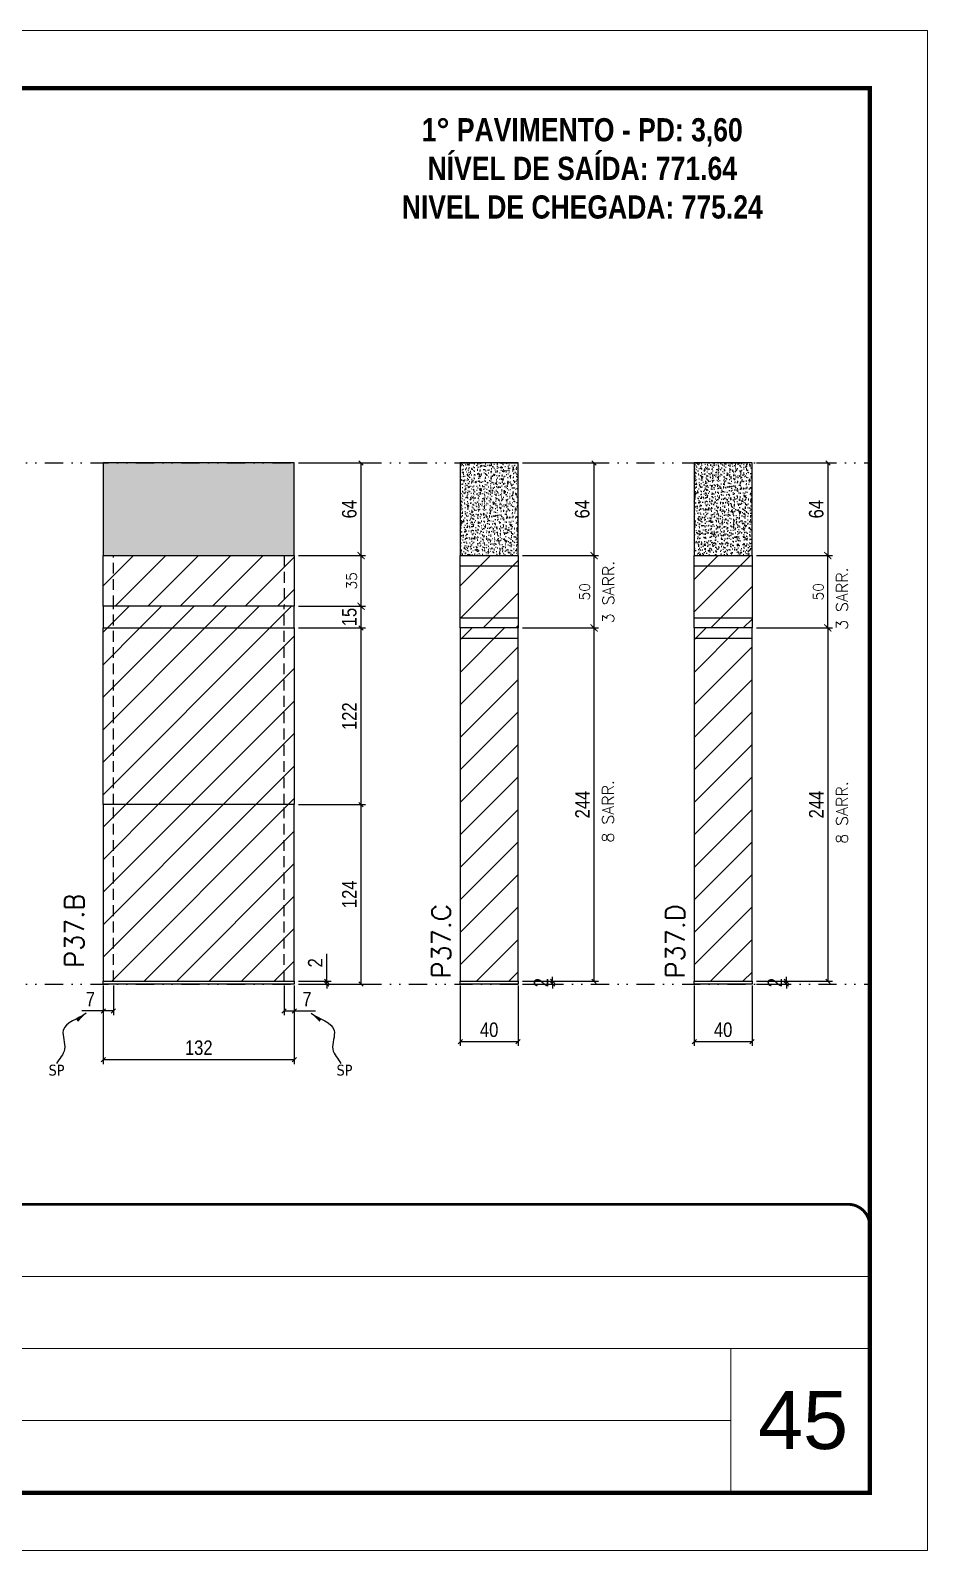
# Model space of a CAD drawing. Extents: x 2949 to 9203, y -16089 to 12527.
# Drawn here: x 3814 to 4434, y -1158 to -108 of the extents above; entities that cross this region are included whole.
import ezdxf

# ---------------------------------------------------------------- set-up
doc = ezdxf.new("R2010")
doc.units = 0
for name, pattern in [('CONTINUO', [0]), ('DASHED', [0.75, 0.5, -0.25]), ('DIVIDE2', [0.625, 0.25, -0.125, 0, -0.125, 0, -0.125]), ('HIDDEN', [0.375, 0.25, -0.125])]:
    doc.linetypes.add(name, pattern=pattern)
for name, color, linetype, lineweight in [('CARIMBO', 255, 'Continuous', 9), ('Folhas', 255, 'Continuous', 9), ('Hachura', 251, 'Continuous', 9), ('SARRAFO DE PRESSAO', 251, 'DASHED', 9), ('Texto Seção', 7, 'Continuous', 15)]:
    doc.layers.add(name, color=color, linetype=linetype, lineweight=lineweight)
for name, color, linetype in [('COTA', 241, 'Continuous'), ('FUNDOS', 1, 'Continuous'), ('NOMENCLATURA', 7, 'Continuous'), ('Nível', 160, 'Continuous'), ('Painéis', 200, 'Continuous'), ('SARR_2.2x7', 40, 'Continuous'), ('Sarrafo de Pressão', 42, 'HIDDEN'), ('texto', 7, 'Continuous')]:
    doc.layers.add(name, color=color, linetype=linetype)
doc.styles.add('ARIAL', font='arial.ttf')
doc.styles.add('COTA TECNICA', font='techl___.ttf', dxfattribs={"height": 10})
doc.styles.add('COTA TECNICA-50', font='techl___.ttf', dxfattribs={"height": 10})
doc.styles.add('REGUA-120', font='ROMANS.shx', dxfattribs={"height": 15})
doc.styles.add('ROMANC', font='techb___.ttf', dxfattribs={"height": 2.5})
doc.styles.add('ROMANS', font='romans.shx')
doc.styles.get("Standard").update_dxf_attribs({"font": 'arial.ttf'})
doc.dimstyles.new('COTA PAINEL-50', dxfattribs={"dimtxt": 10, "dimasz": 3, "dimexe": 3, "dimexo": 3, "dimgap": 3, "dimtad": 1, "dimdec": 1, "dimzin": 12, "dimdsep": 46, "dimtxsty": 'COTA TECNICA-50', "dimblk1": 'OBLIQUE', "dimblk2": 'OBLIQUE', "dimsah": 1, "dimcen": 0.9, "dimclrd": 4, "dimclre": 4, "dimclrt": 240, "dimadec": 1, "dimazin": 3, "dimtfac": 1, "dimtdec": 1, "dimtmove": 0, "dimatfit": 3, "dimfxl": 1, "dimtolj": 1, "dimtzin": 12, "dimarcsym": 0})
doc.dimstyles.new('Cota Paínel', dxfattribs={"dimtxt": 7, "dimasz": 5, "dimexe": 3, "dimexo": 3, "dimgap": 3, "dimtad": 1, "dimdec": 1, "dimzin": 12, "dimdsep": 46, "dimtxsty": 'ROMANS', "dimblk": 'ARCHTICK', "dimcen": 0, "dimclrd": 4, "dimclre": 4, "dimclrt": 1, "dimadec": 1, "dimazin": 3, "dimtfac": 1, "dimtdec": 1, "dimtmove": 0, "dimatfit": 3, "dimldrblk": 'OBLIQUE', "dimfxl": 1, "dimtolj": 1, "dimtzin": 12, "dimarcsym": 0})
doc.dimstyles.new('PAINEL', dxfattribs={"dimtxt": 10, "dimasz": 3, "dimexe": 3, "dimexo": 3, "dimgap": 3, "dimtad": 1, "dimdec": 1, "dimzin": 12, "dimdsep": 46, "dimtxsty": 'COTA TECNICA', "dimblk1": 'OBLIQUE', "dimblk2": 'OBLIQUE', "dimsah": 1, "dimcen": 0.9, "dimclrd": 4, "dimclre": 4, "dimclrt": 240, "dimadec": 1, "dimazin": 3, "dimtfac": 1, "dimtdec": 1, "dimtmove": 0, "dimatfit": 3, "dimfxl": 1, "dimtolj": 1, "dimtzin": 12, "dimarcsym": 0})
doc.dimstyles.get("Standard").update_dxf_attribs({"dimtxt": 0.18, "dimasz": 0.18, "dimexe": 0.18, "dimexo": 0.0625, "dimgap": 0.09, "dimtad": 0, "dimtih": 1, "dimtoh": 1, "dimdec": 4, "dimzin": 0, "dimdsep": 46, "dimtxsty": 'Standard', "dimcen": 0.09, "dimadec": 0, "dimazin": 0, "dimtfac": 1, "dimtdec": 4, "dimtofl": 0, "dimtmove": 0, "dimatfit": 3, "dimfxl": 1, "dimtolj": 1, "dimtzin": 0, "dimarcsym": 0})
pattern_1 = [(45, (-127670.467, -33050.646), (-11.2253202, 11.2253202), [])]

# ---------------------------------------------------------------- blocks, each defined once
blk = doc.blocks.new('9999999999')
at = {"color": 30, "linetype": 'CONTINUO'}
for p, q in [((98564.6, 34379.6), (99584, 34379.6)), ((98564.6, 34329.8), (99488, 34329.8)), ((99584, 34329.8), (99488, 34329.8)), ((99488, 34329.8), (99488, 34230.2)), ((98564.6, 34280), (99488, 34280))]:
    blk.add_line(p, q, dxfattribs=at)
at = {"color": 30, "linetype": 'CONTINUO', "const_width": 2}
blk.add_lwpolyline([(99584, 34230.2), (99584, 34414.4, 0.414214), (99569, 34429.4), (98229, 34429.4, 0.414214), (98214, 34414.4), (98214, 34245.2, 0.414214), (98229, 34230.2), (99584, 34230.2)], format="xyb", dxfattribs=at)
at = {"layer": 'Folhas'}
blk.add_lwpolyline([(98139, 34190.2), (99624, 34190.2), (99624, 35240.2), (98139, 35240.2)], close=True, dxfattribs=at)
at = {"layer": 'Folhas', "color": 30, "const_width": 3}
blk.add_lwpolyline([(98214, 34230.2), (99584, 34230.2), (99584, 35200.2), (98214, 35200.2)], close=True, dxfattribs=at)
blk = doc.blocks.new('_Oblique')
at = {"color": 0, "linetype": 'ByBlock', "lineweight": -2}
blk.add_line((-0.5, -0.5), (0.5, 0.5), dxfattribs=at)
blk = doc.blocks.new('*D1681')
at = {"layer": 'COTA', "color": 4, "lineweight": -2, "transparency": 16777216}
for p, q in [((4154, -520.3), (4206.5, -520.3)), ((4203.5, -764.3), (4203.5, -520.3)), ((4154, -764.3), (4206.5, -764.3))]:
    blk.add_line(p, q, dxfattribs=at)
at = {"layer": 'Defpoints', "color": 0, "transparency": 16777216}
for p in [(4151, -520.3), (4203.5, -520.3), (4151, -764.3)]:
    blk.add_point(p, dxfattribs=at)
at = {"layer": 'COTA', "color": 4, "lineweight": -2, "transparency": 16777216, "xscale": 3, "yscale": 3, "zscale": 3}
for p, rotation in [((4203.5, -520.3), 90), ((4203.5, -764.3), 270)]:
    blk.add_blockref('_Oblique', p, dxfattribs=dict(at, rotation=rotation))
at = {"layer": 'COTA', "color": 240, "transparency": 16777216, "insert": (4195.5, -642.3), "char_height": 10, "attachment_point": 5, "rotation": 90, "style": 'COTA TECNICA'}
blk.add_mtext('\\A1;244', dxfattribs=at)
blk = doc.blocks.new('*D1682')
at = {"layer": 'COTA', "color": 4, "lineweight": -2, "transparency": 16777216}
for p, q in [((4154, -406.3), (4206.5, -406.3)), ((4203.5, -470.3), (4203.5, -406.3)), ((4154, -470.3), (4206.5, -470.3))]:
    blk.add_line(p, q, dxfattribs=at)
at = {"layer": 'Defpoints', "color": 0, "transparency": 16777216}
for p in [(4151, -406.3), (4203.5, -406.3), (4151, -470.3)]:
    blk.add_point(p, dxfattribs=at)
at = {"layer": 'COTA', "color": 4, "lineweight": -2, "transparency": 16777216, "xscale": 3, "yscale": 3, "zscale": 3}
for p, rotation in [((4203.5, -406.3), 90), ((4203.5, -470.3), 270)]:
    blk.add_blockref('_Oblique', p, dxfattribs=dict(at, rotation=rotation))
at = {"layer": 'COTA', "color": 240, "transparency": 16777216, "insert": (4195.4, -438.3), "char_height": 10, "attachment_point": 5, "rotation": 90, "style": 'COTA TECNICA'}
blk.add_mtext('\\A1;64', dxfattribs=at)
blk = doc.blocks.new('*D1683')
at = {"layer": 'COTA', "color": 4, "lineweight": -2, "transparency": 16777216}
for p, q in [((4111, -767.3), (4111, -809)), ((4151, -767.3), (4151, -809)), ((4111, -806), (4151, -806))]:
    blk.add_line(p, q, dxfattribs=at)
at = {"layer": 'Defpoints', "color": 0, "transparency": 16777216}
for p in [(4111, -764.3), (4151, -764.3), (4151, -806)]:
    blk.add_point(p, dxfattribs=at)
at = {"layer": 'COTA', "color": 4, "lineweight": -2, "transparency": 16777216, "xscale": 3, "yscale": 3, "zscale": 3, "rotation": 180}
blk.add_blockref('_Oblique', (4111, -806), dxfattribs=at)
at = {"layer": 'COTA', "color": 4, "lineweight": -2, "transparency": 16777216, "xscale": 3, "yscale": 3, "zscale": 3}
blk.add_blockref('_Oblique', (4151, -806), dxfattribs=at)
at = {"layer": 'COTA', "color": 240, "transparency": 16777216, "insert": (4131, -797.9), "char_height": 10, "attachment_point": 5, "style": 'COTA TECNICA'}
blk.add_mtext('\\A1;40', dxfattribs=at)
blk = doc.blocks.new('*D1684')
at = {"layer": 'COTA', "color": 4, "lineweight": -2, "transparency": 16777216}
for p, q in [((4154, -764.3), (4177.9, -764.3)), ((4154, -766.3), (4177.9, -766.3)), ((4174.9, -764.3), (4174.9, -761.3)), ((4174.9, -766.3), (4174.9, -764.3)), ((4174.9, -766.3), (4174.9, -769.3))]:
    blk.add_line(p, q, dxfattribs=at)
at = {"layer": 'Defpoints', "color": 0, "transparency": 16777216}
for p in [(4151, -764.3), (4151, -766.3), (4174.9, -764.3)]:
    blk.add_point(p, dxfattribs=at)
at = {"layer": 'COTA', "color": 4, "lineweight": -2, "transparency": 16777216, "xscale": 3, "yscale": 3, "zscale": 3}
for p, rotation in [((4174.9, -764.3), 270), ((4174.9, -766.3), 90)]:
    blk.add_blockref('_Oblique', p, dxfattribs=dict(at, rotation=rotation))
at = {"layer": 'COTA', "color": 240, "transparency": 16777216, "insert": (4166.9, -765.3), "char_height": 10, "attachment_point": 5, "rotation": 90, "style": 'COTA TECNICA-50'}
blk.add_mtext('\\A1;2', dxfattribs=at)
blk = doc.blocks.new('*D1661')
at = {"layer": 'COTA', "color": 4, "lineweight": -2, "transparency": 16777216}
for p, q in [((3864.3, -767.3), (3864.3, -821.5)), ((3996.3, -767.3), (3996.3, -821.5)), ((3864.3, -818.5), (3996.3, -818.5))]:
    blk.add_line(p, q, dxfattribs=at)
at = {"layer": 'Defpoints', "color": 0, "transparency": 16777216}
for p in [(3864.3, -764.3), (3996.3, -764.3), (3996.3, -818.5)]:
    blk.add_point(p, dxfattribs=at)
at = {"layer": 'COTA', "color": 4, "lineweight": -2, "transparency": 16777216, "xscale": 3, "yscale": 3, "zscale": 3, "rotation": 180}
blk.add_blockref('_Oblique', (3864.3, -818.5), dxfattribs=at)
at = {"layer": 'COTA', "color": 4, "lineweight": -2, "transparency": 16777216, "xscale": 3, "yscale": 3, "zscale": 3}
blk.add_blockref('_Oblique', (3996.3, -818.5), dxfattribs=at)
at = {"layer": 'COTA', "color": 240, "transparency": 16777216, "insert": (3930.3, -810.3), "char_height": 10, "attachment_point": 5, "style": 'COTA TECNICA'}
blk.add_mtext('\\A1;132', dxfattribs=at)
blk = doc.blocks.new('*D1662')
at = {"layer": 'COTA', "color": 4, "lineweight": -2, "transparency": 16777216}
for p, q in [((3999.3, -406.3), (4045.5, -406.3)), ((4042.5, -470.3), (4042.5, -406.3)), ((3999.3, -470.3), (4045.5, -470.3))]:
    blk.add_line(p, q, dxfattribs=at)
at = {"layer": 'Defpoints', "color": 0, "transparency": 16777216}
for p in [(3996.3, -406.3), (4042.5, -406.3), (3996.3, -470.3)]:
    blk.add_point(p, dxfattribs=at)
at = {"layer": 'COTA', "color": 4, "lineweight": -2, "transparency": 16777216, "xscale": 3, "yscale": 3, "zscale": 3}
for p, rotation in [((4042.5, -406.3), 90), ((4042.5, -470.3), 270)]:
    blk.add_blockref('_Oblique', p, dxfattribs=dict(at, rotation=rotation))
at = {"layer": 'COTA', "color": 240, "transparency": 16777216, "insert": (4034.4, -438.3), "char_height": 10, "attachment_point": 5, "rotation": 90, "style": 'COTA TECNICA'}
blk.add_mtext('\\A1;64', dxfattribs=at)
blk = doc.blocks.new('*D1663')
at = {"layer": 'COTA', "color": 4, "lineweight": -2, "transparency": 16777216}
for p, q in [((3999.3, -642.3), (4045.5, -642.3)), ((4042.5, -766.3), (4042.5, -642.3)), ((3999.3, -766.3), (4045.5, -766.3))]:
    blk.add_line(p, q, dxfattribs=at)
at = {"layer": 'Defpoints', "color": 0, "transparency": 16777216}
for p in [(3996.3, -642.3), (4042.5, -642.3), (3996.3, -766.3)]:
    blk.add_point(p, dxfattribs=at)
at = {"layer": 'COTA', "color": 4, "lineweight": -2, "transparency": 16777216, "xscale": 3, "yscale": 3, "zscale": 3}
for p, rotation in [((4042.5, -642.3), 90), ((4042.5, -766.3), 270)]:
    blk.add_blockref('_Oblique', p, dxfattribs=dict(at, rotation=rotation))
at = {"layer": 'COTA', "color": 240, "transparency": 16777216, "insert": (4034.4, -704.3), "char_height": 10, "attachment_point": 5, "rotation": 90, "style": 'COTA TECNICA-50'}
blk.add_mtext('\\A1;124', dxfattribs=at)
blk = doc.blocks.new('*D1664')
at = {"layer": 'COTA', "color": 4, "lineweight": -2, "transparency": 16777216}
for p, q in [((4018.8, -764.3), (4018.8, -745.5)), ((3999.3, -764.3), (4021.8, -764.3)), ((3999.3, -766.3), (4021.8, -766.3)), ((4018.8, -766.3), (4018.8, -764.3)), ((4018.8, -766.3), (4018.8, -769.3))]:
    blk.add_line(p, q, dxfattribs=at)
at = {"layer": 'Defpoints', "color": 0, "transparency": 16777216}
for p in [(3996.3, -764.3), (3996.3, -766.3), (4018.8, -766.3)]:
    blk.add_point(p, dxfattribs=at)
at = {"layer": 'COTA', "color": 4, "lineweight": -2, "transparency": 16777216, "xscale": 3, "yscale": 3, "zscale": 3}
for p, rotation in [((4018.8, -764.3), 270), ((4018.8, -766.3), 90)]:
    blk.add_blockref('_Oblique', p, dxfattribs=dict(at, rotation=rotation))
at = {"layer": 'COTA', "color": 240, "transparency": 16777216, "insert": (4010.8, -751.6), "char_height": 10, "attachment_point": 5, "rotation": 90, "style": 'COTA TECNICA-50'}
blk.add_mtext('\\A1;2', dxfattribs=at)
blk = doc.blocks.new('*D1665')
at = {"layer": 'COTA', "color": 4, "linetype": 'ByBlock', "lineweight": -2, "transparency": 16777216}
for p, q in [((3999.3, -520.3), (4045.5, -520.3)), ((4042.5, -642.3), (4042.5, -520.3)), ((3999.3, -642.3), (4045.5, -642.3))]:
    blk.add_line(p, q, dxfattribs=at)
at = {"layer": 'Defpoints', "color": 0, "linetype": 'ByBlock', "transparency": 16777216}
for p in [(3996.3, -520.3), (4042.5, -520.3), (3996.3, -642.3)]:
    blk.add_point(p, dxfattribs=at)
at = {"layer": 'COTA', "color": 4, "linetype": 'ByBlock', "lineweight": -2, "transparency": 16777216, "xscale": 3, "yscale": 3, "zscale": 3}
for p, rotation in [((4042.5, -520.3), 90), ((4042.5, -642.3), 270)]:
    blk.add_blockref('_Oblique', p, dxfattribs=dict(at, rotation=rotation))
at = {"layer": 'COTA', "color": 240, "linetype": 'ByBlock', "transparency": 16777216, "insert": (4034.4, -581.3), "char_height": 10, "attachment_point": 5, "rotation": 90, "style": 'COTA TECNICA'}
blk.add_mtext('\\A1;122', dxfattribs=at)
blk = doc.blocks.new('*D1666')
at = {"layer": 'COTA', "color": 4, "lineweight": -2, "transparency": 16777216}
for p, q in [((3864.3, -769.3), (3864.3, -787.8)), ((3871.3, -767.3), (3871.3, -787.8)), ((3864.3, -784.8), (3849.5, -784.8)), ((3871.3, -784.8), (3864.3, -784.8))]:
    blk.add_line(p, q, dxfattribs=at)
at = {"layer": 'Defpoints', "color": 0, "transparency": 16777216}
for p in [(3864.3, -766.3), (3871.3, -764.3), (3864.3, -784.8)]:
    blk.add_point(p, dxfattribs=at)
at = {"layer": 'COTA', "color": 4, "lineweight": -2, "transparency": 16777216, "xscale": 3, "yscale": 3, "zscale": 3, "rotation": 180}
blk.add_blockref('_Oblique', (3864.3, -784.8), dxfattribs=at)
at = {"layer": 'COTA', "color": 4, "lineweight": -2, "transparency": 16777216, "xscale": 3, "yscale": 3, "zscale": 3}
blk.add_blockref('_Oblique', (3871.3, -784.8), dxfattribs=at)
at = {"layer": 'COTA', "color": 240, "transparency": 16777216, "insert": (3855.4, -776.7), "char_height": 10, "attachment_point": 5, "style": 'COTA TECNICA-50'}
blk.add_mtext('\\A1;7', dxfattribs=at)
blk = doc.blocks.new('*D1667')
at = {"layer": 'COTA', "color": 4, "lineweight": -2, "transparency": 16777216}
for p, q in [((3989.3, -767.3), (3989.3, -787.8)), ((3996.3, -769.3), (3996.3, -787.8)), ((3989.3, -784.8), (3996.3, -784.8)), ((3996.3, -784.8), (4011, -784.8))]:
    blk.add_line(p, q, dxfattribs=at)
at = {"layer": 'Defpoints', "color": 0, "transparency": 16777216}
for p in [(3989.3, -764.3), (3996.3, -766.3), (3996.3, -784.8)]:
    blk.add_point(p, dxfattribs=at)
at = {"layer": 'COTA', "color": 4, "lineweight": -2, "transparency": 16777216, "xscale": 3, "yscale": 3, "zscale": 3, "rotation": 180}
blk.add_blockref('_Oblique', (3989.3, -784.8), dxfattribs=at)
at = {"layer": 'COTA', "color": 4, "lineweight": -2, "transparency": 16777216, "xscale": 3, "yscale": 3, "zscale": 3}
blk.add_blockref('_Oblique', (3996.3, -784.8), dxfattribs=at)
at = {"layer": 'COTA', "color": 240, "transparency": 16777216, "insert": (4005.1, -776.7), "char_height": 10, "attachment_point": 5, "style": 'COTA TECNICA-50'}
blk.add_mtext('\\A1;7', dxfattribs=at)
blk = doc.blocks.new('*D1693')
at = {"layer": 'Defpoints', "color": 0, "linetype": 'ByBlock', "transparency": 16777216}
for p in [(3996.3, -505.3), (4042.5, -505.3), (3996.3, -520.3)]:
    blk.add_point(p, dxfattribs=at)
at = {"layer": 'FUNDOS', "color": 4, "linetype": 'ByBlock', "lineweight": -2, "transparency": 16777216}
for p, q in [((3999.3, -505.3), (4045.5, -505.3)), ((4042.5, -520.3), (4042.5, -505.3)), ((3999.3, -520.3), (4045.5, -520.3))]:
    blk.add_line(p, q, dxfattribs=at)
at = {"layer": 'FUNDOS', "color": 4, "linetype": 'ByBlock', "lineweight": -2, "transparency": 16777216, "xscale": 3, "yscale": 3, "zscale": 3}
for p, rotation in [((4042.5, -505.3), 90), ((4042.5, -520.3), 270)]:
    blk.add_blockref('_Oblique', p, dxfattribs=dict(at, rotation=rotation))
at = {"layer": 'FUNDOS', "color": 240, "linetype": 'ByBlock', "transparency": 16777216, "insert": (4034.4, -512.8), "char_height": 10, "attachment_point": 5, "rotation": 90, "style": 'COTA TECNICA'}
blk.add_mtext('\\A1;15', dxfattribs=at)
blk = doc.blocks.new('_ArchTick')
at = {"color": 0, "linetype": 'ByBlock', "const_width": 0.15}
blk.add_lwpolyline([(-0.5, -0.5), (0.5, 0.5)], dxfattribs=at)
blk = doc.blocks.new('*D1669')
at = {"layer": 'COTA', "color": 4, "lineweight": -2, "transparency": 16777216}
for p, q in [((3999.3, -470.3), (4045.5, -470.3)), ((4042.5, -505.3), (4042.5, -470.3)), ((3999.3, -505.3), (4045.5, -505.3))]:
    blk.add_line(p, q, dxfattribs=at)
at = {"layer": 'Defpoints', "color": 0, "transparency": 16777216}
for p in [(3996.3, -470.3), (4042.5, -470.3), (3996.3, -505.3)]:
    blk.add_point(p, dxfattribs=at)
at = {"layer": 'COTA', "color": 4, "lineweight": -2, "transparency": 16777216, "xscale": 5, "yscale": 5, "zscale": 5}
for p, rotation in [((4042.5, -470.3), 90), ((4042.5, -505.3), 270)]:
    blk.add_blockref('_ArchTick', p, dxfattribs=dict(at, rotation=rotation))
at = {"layer": 'COTA', "color": 1, "transparency": 16777216, "insert": (4036, -487.8), "char_height": 7, "attachment_point": 5, "rotation": 90, "style": 'ROMANS'}
blk.add_mtext('\\A1;35', dxfattribs=at)
blk = doc.blocks.new('*D1670')
at = {"layer": 'COTA', "color": 4, "lineweight": -2, "transparency": 16777216}
for p, q in [((4315.7, -520.3), (4368.2, -520.3)), ((4365.2, -764.3), (4365.2, -520.3)), ((4315.7, -764.3), (4368.2, -764.3))]:
    blk.add_line(p, q, dxfattribs=at)
at = {"layer": 'Defpoints', "color": 0, "transparency": 16777216}
for p in [(4312.7, -520.3), (4365.2, -520.3), (4312.7, -764.3)]:
    blk.add_point(p, dxfattribs=at)
at = {"layer": 'COTA', "color": 4, "lineweight": -2, "transparency": 16777216, "xscale": 3, "yscale": 3, "zscale": 3}
for p, rotation in [((4365.2, -520.3), 90), ((4365.2, -764.3), 270)]:
    blk.add_blockref('_Oblique', p, dxfattribs=dict(at, rotation=rotation))
at = {"layer": 'COTA', "color": 240, "transparency": 16777216, "insert": (4357.1, -642.3), "char_height": 10, "attachment_point": 5, "rotation": 90, "style": 'COTA TECNICA'}
blk.add_mtext('\\A1;244', dxfattribs=at)
blk = doc.blocks.new('*D1671')
at = {"layer": 'COTA', "color": 4, "lineweight": -2, "transparency": 16777216}
for p, q in [((4315.7, -406.3), (4368.2, -406.3)), ((4365.2, -470.3), (4365.2, -406.3)), ((4315.7, -470.3), (4368.2, -470.3))]:
    blk.add_line(p, q, dxfattribs=at)
at = {"layer": 'Defpoints', "color": 0, "transparency": 16777216}
for p in [(4312.7, -406.3), (4365.2, -406.3), (4312.7, -470.3)]:
    blk.add_point(p, dxfattribs=at)
at = {"layer": 'COTA', "color": 4, "lineweight": -2, "transparency": 16777216, "xscale": 3, "yscale": 3, "zscale": 3}
for p, rotation in [((4365.2, -406.3), 90), ((4365.2, -470.3), 270)]:
    blk.add_blockref('_Oblique', p, dxfattribs=dict(at, rotation=rotation))
at = {"layer": 'COTA', "color": 240, "transparency": 16777216, "insert": (4357.1, -438.3), "char_height": 10, "attachment_point": 5, "rotation": 90, "style": 'COTA TECNICA'}
blk.add_mtext('\\A1;64', dxfattribs=at)
blk = doc.blocks.new('*D1672')
at = {"layer": 'COTA', "color": 4, "lineweight": -2, "transparency": 16777216}
for p, q in [((4272.7, -767.3), (4272.7, -809)), ((4312.7, -767.3), (4312.7, -809)), ((4272.7, -806), (4312.7, -806))]:
    blk.add_line(p, q, dxfattribs=at)
at = {"layer": 'Defpoints', "color": 0, "transparency": 16777216}
for p in [(4272.7, -764.3), (4312.7, -764.3), (4312.7, -806)]:
    blk.add_point(p, dxfattribs=at)
at = {"layer": 'COTA', "color": 4, "lineweight": -2, "transparency": 16777216, "xscale": 3, "yscale": 3, "zscale": 3, "rotation": 180}
blk.add_blockref('_Oblique', (4272.7, -806), dxfattribs=at)
at = {"layer": 'COTA', "color": 4, "lineweight": -2, "transparency": 16777216, "xscale": 3, "yscale": 3, "zscale": 3}
blk.add_blockref('_Oblique', (4312.7, -806), dxfattribs=at)
at = {"layer": 'COTA', "color": 240, "transparency": 16777216, "insert": (4292.7, -797.9), "char_height": 10, "attachment_point": 5, "style": 'COTA TECNICA'}
blk.add_mtext('\\A1;40', dxfattribs=at)
blk = doc.blocks.new('*D1673')
at = {"layer": 'COTA', "color": 4, "lineweight": -2, "transparency": 16777216}
for p, q in [((4315.7, -764.3), (4339.5, -764.3)), ((4315.7, -766.3), (4339.5, -766.3)), ((4336.5, -764.3), (4336.5, -761.3)), ((4336.5, -766.3), (4336.5, -764.3)), ((4336.5, -766.3), (4336.5, -769.3))]:
    blk.add_line(p, q, dxfattribs=at)
at = {"layer": 'Defpoints', "color": 0, "transparency": 16777216}
for p in [(4312.7, -764.3), (4312.7, -766.3), (4336.5, -764.3)]:
    blk.add_point(p, dxfattribs=at)
at = {"layer": 'COTA', "color": 4, "lineweight": -2, "transparency": 16777216, "xscale": 3, "yscale": 3, "zscale": 3}
for p, rotation in [((4336.5, -764.3), 270), ((4336.5, -766.3), 90)]:
    blk.add_blockref('_Oblique', p, dxfattribs=dict(at, rotation=rotation))
at = {"layer": 'COTA', "color": 240, "transparency": 16777216, "insert": (4328.5, -765.3), "char_height": 10, "attachment_point": 5, "rotation": 90, "style": 'COTA TECNICA-50'}
blk.add_mtext('\\A1;2', dxfattribs=at)
blk = doc.blocks.new('*D1694')
at = {"layer": 'COTA', "color": 4, "lineweight": -2, "transparency": 16777216}
for p, q in [((4315.7, -470.3), (4368, -470.3)), ((4365, -520.3), (4365, -470.3)), ((4315.7, -520.3), (4368, -520.3))]:
    blk.add_line(p, q, dxfattribs=at)
at = {"layer": 'Defpoints', "color": 0, "transparency": 16777216}
for p in [(4312.7, -470.3), (4365, -470.3), (4312.7, -520.3)]:
    blk.add_point(p, dxfattribs=at)
at = {"layer": 'COTA', "color": 4, "lineweight": -2, "transparency": 16777216, "xscale": 5, "yscale": 5, "zscale": 5}
for p, rotation in [((4365, -470.3), 90), ((4365, -520.3), 270)]:
    blk.add_blockref('_ArchTick', p, dxfattribs=dict(at, rotation=rotation))
at = {"layer": 'COTA', "color": 1, "transparency": 16777216, "insert": (4358.5, -495.3), "char_height": 7, "attachment_point": 5, "rotation": 90, "style": 'ROMANS'}
blk.add_mtext('\\A1;50', dxfattribs=at)
blk = doc.blocks.new('*D1695')
at = {"layer": 'COTA', "color": 4, "lineweight": -2, "transparency": 16777216}
for p, q in [((4154, -470.3), (4206.5, -470.3)), ((4203.5, -520.3), (4203.5, -470.3)), ((4154, -520.3), (4206.5, -520.3))]:
    blk.add_line(p, q, dxfattribs=at)
at = {"layer": 'Defpoints', "color": 0, "transparency": 16777216}
for p in [(4151, -470.3), (4203.5, -470.3), (4151, -520.3)]:
    blk.add_point(p, dxfattribs=at)
at = {"layer": 'COTA', "color": 4, "lineweight": -2, "transparency": 16777216, "xscale": 5, "yscale": 5, "zscale": 5}
for p, rotation in [((4203.5, -470.3), 90), ((4203.5, -520.3), 270)]:
    blk.add_blockref('_ArchTick', p, dxfattribs=dict(at, rotation=rotation))
at = {"layer": 'COTA', "color": 1, "transparency": 16777216, "insert": (4197, -495.3), "char_height": 7, "attachment_point": 5, "rotation": 90, "style": 'ROMANS'}
blk.add_mtext('\\A1;50', dxfattribs=at)

msp = doc.modelspace()

# ---------------------------------------------------------------- hatches: boundary and pattern name
at = {"layer": 'COTA', "linetype": 'ByBlock'}
h = msp.add_hatch(dxfattribs=at)
h.set_pattern_fill('AR-CONC', color=256, scale=0.03)
h.set_pattern_definition([(50, (-127238.8187, -27275.571), (5.46554007, -0.47817257), [0.5715, -6.2865]), (355, (-127238.8187, -27275.571), (-1.05730264, 5.73170536), [0.4572, -5.02921753]), (100.4514447, (-127238.363, -27275.611), (4.40823741, 5.25353256), [0.48570026, -5.34270734]), (46.1842, (-127238.819, -27274.047), (8.13237123, -1.26126984), [0.85725, -9.42975]), (96.6355576, (-127238.141, -27274.152), (7.122124, 7.42278374), [0.7285507, -8.01406824]), (351.184151, (-127238.819, -27274.047), (7.122124, 7.42278374), [0.685799, -7.54379196]), (21, (-127238.0567, -27274.428), (4.54843174, -3.06795595), [0.5715, -6.2865]), (326, (-127238.0567, -27274.428), (1.85406085, 5.52563898), [0.4572, -5.0292]), (71.451445, (-127237.6777, -27274.6836), (6.40249258, 2.45768307), [0.48570026, -5.34269813]), (37.5, (-127238.8187, -27275.571), (0.092658098, 2.536651166), [0, -4.96824, 0, -5.1054, 0, -5.04825]), (7.5, (-127238.8187, -27275.571), (2.004589875, 3.005417245), [0, -2.91084, 0, -4.85394, 0, -1.92405]), (327.5, (-127240.518, -27275.571), (4.067717855, -0.17186232), [0, -1.905, 0, -5.9436, 0, -7.8867]), (317.5, (-127241.28, -27275.571), (4.44387544, 0.76279473), [0, -2.4765, 0, -3.94716, 0, -5.6007])])
h.paths.add_polyline_path([(3864.27, -470.31), (3996.27, -470.31), (3996.27, -406.31), (3864.27, -406.31)])
h = msp.add_hatch(dxfattribs=at)
h.set_pattern_fill('AR-CONC', color=256, scale=0.03)
h.set_pattern_definition([(50, (-127502.984, -27261.571), (5.46554007, -0.47817257), [0.5715, -6.2865]), (355, (-127502.984, -27261.571), (-1.05730264, 5.73170536), [0.4572, -5.02921753]), (100.4514447, (-127502.5284, -27261.611), (4.40823741, 5.25353256), [0.48570026, -5.34270734]), (46.1842, (-127502.984, -27260.047), (8.13237123, -1.26126984), [0.85725, -9.42975]), (96.6355576, (-127502.306, -27260.152), (7.122124, 7.42278374), [0.7285507, -8.01406824]), (351.184151, (-127502.984, -27260.047), (7.122124, 7.42278374), [0.685799, -7.54379196]), (21, (-127502.222, -27260.428), (4.54843174, -3.06795595), [0.5715, -6.2865]), (326, (-127502.222, -27260.428), (1.85406085, 5.52563898), [0.4572, -5.0292]), (71.451445, (-127501.843, -27260.6836), (6.40249258, 2.45768307), [0.48570026, -5.34269813]), (37.5, (-127502.9838, -27261.571), (0.092658098, 2.536651166), [0, -4.96824, 0, -5.1054, 0, -5.04825]), (7.5, (-127502.9838, -27261.571), (2.004589875, 3.005417245), [0, -2.91084, 0, -4.85394, 0, -1.92405]), (327.5, (-127504.6831, -27261.571), (4.067717855, -0.17186232), [0, -1.905, 0, -5.9436, 0, -7.8867]), (317.5, (-127505.445, -27261.571), (4.44387544, 0.76279473), [0, -2.4765, 0, -3.94716, 0, -5.6007])])
h.paths.add_polyline_path([(4111.05, -470.33), (4151.05, -470.33), (4151.05, -406.31), (4111.05, -406.31)])
h = msp.add_hatch(dxfattribs=at)
h.set_pattern_fill('AR-CONC', color=256, scale=0.03)
h.set_pattern_definition([(50, (-127341.328, -27241.571), (5.46554007, -0.47817257), [0.5715, -6.2865]), (355, (-127341.328, -27241.571), (-1.05730264, 5.73170536), [0.4572, -5.02921753]), (100.4514447, (-127340.8723, -27241.611), (4.40823741, 5.25353256), [0.48570026, -5.34270734]), (46.1842, (-127341.328, -27240.047), (8.13237123, -1.26126984), [0.85725, -9.42975]), (96.6355576, (-127340.65, -27240.152), (7.122124, 7.42278374), [0.7285507, -8.01406824]), (351.184151, (-127341.328, -27240.047), (7.122124, 7.42278374), [0.685799, -7.54379196]), (21, (-127340.566, -27240.428), (4.54843174, -3.06795595), [0.5715, -6.2865]), (326, (-127340.566, -27240.428), (1.85406085, 5.52563898), [0.4572, -5.0292]), (71.451445, (-127340.187, -27240.6836), (6.40249258, 2.45768307), [0.48570026, -5.34269813]), (37.5, (-127341.3278, -27241.571), (0.092658098, 2.536651166), [0, -4.96824, 0, -5.1054, 0, -5.04825]), (7.5, (-127341.3278, -27241.571), (2.004589875, 3.005417245), [0, -2.91084, 0, -4.85394, 0, -1.92405]), (327.5, (-127343.027, -27241.571), (4.067717855, -0.17186232), [0, -1.905, 0, -5.9436, 0, -7.8867]), (317.5, (-127343.789, -27241.571), (4.44387544, 0.76279473), [0, -2.4765, 0, -3.94716, 0, -5.6007])])
h.paths.add_polyline_path([(4272.7, -470.33), (4312.7, -470.33), (4312.7, -406.31), (4272.7, -406.31)])
at = {"layer": 'Hachura'}
h = msp.add_hatch(dxfattribs=at)
h.set_pattern_fill('ANSI31', color=256, scale=5)
h.paths.add_polyline_path([(3996.27, -470.31), (3864.27, -470.31), (3864.27, -505.31), (3996.27, -505.31)])
h = msp.add_hatch(dxfattribs=at)
h.set_pattern_fill('ANSI31', color=256, scale=5)
h.paths.add_polyline_path([(4151.05, -470.33), (4111.05, -470.33), (4111.05, -520.33), (4151.05, -520.33)])
h = msp.add_hatch(dxfattribs=at)
h.set_pattern_fill('ANSI31', color=256, scale=5)
h.paths.add_polyline_path([(4312.7, -470.33), (4272.7, -470.33), (4272.7, -520.33), (4312.7, -520.33)])
at = {"layer": 'Hachura', "linetype": 'ByBlock'}
h = msp.add_hatch(dxfattribs=at)
h.set_pattern_fill('ANSI31', color=256, scale=5)
h.set_pattern_definition(pattern_1)
h.paths.add_polyline_path([(3996.27, -505.31), (3864.27, -505.31), (3864.27, -520.31), (3996.27, -520.31)])
h = msp.add_hatch(dxfattribs=at)
h.set_pattern_fill('ANSI31', color=256, scale=5)
h.set_pattern_definition(pattern_1)
h.paths.add_polyline_path([(3864.27, -520.31), (3864.27, -642.31), (3996.27, -642.31), (3996.27, -520.31)])
h = msp.add_hatch(dxfattribs=at)
h.set_pattern_fill('ANSI31', color=256, scale=5)
h.set_pattern_definition([(45, (-127710.235, -33050.646), (-11.2253202, 11.2253202), [])])
h.paths.add_polyline_path([(4151.05, -520.33), (4111.05, -520.33), (4111.05, -764.31), (4151.05, -764.31)])
h = msp.add_hatch(dxfattribs=at)
h.set_pattern_fill('ANSI31', color=256, scale=5)
h.set_pattern_definition([(45, (-127548.579, -33050.646), (-11.2253202, 11.2253202), [])])
h.paths.add_polyline_path([(4312.7, -520.33), (4272.7, -520.33), (4272.7, -764.31), (4312.7, -764.31)])
h = msp.add_hatch(dxfattribs=at)
h.set_pattern_fill('ANSI31', color=256, scale=5)
h.set_pattern_definition(pattern_1)
h.paths.add_polyline_path([(3996.27, -642.31), (3864.27, -642.31), (3864.27, -764.31), (3996.27, -764.31)])

# ---------------------------------------------------------------- linework, layer by layer
at = {"layer": 'COTA', "linetype": 'ByBlock'}
for points in [[(3864.27, -470.31), (3996.27, -470.31), (3996.27, -406.31), (3864.27, -406.31)], [(4111.05, -470.33), (4151.05, -470.33), (4151.05, -406.31), (4111.05, -406.31)], [(4272.7, -470.33), (4312.7, -470.33), (4312.7, -406.31), (4272.7, -406.31)]]:
    msp.add_lwpolyline(points, close=True, dxfattribs=at)
at = {"layer": 'Nível', "color": 4, "linetype": 'DIVIDE2', "ltscale": 50}
for p, q in [((3383.69, -406.31), (4394.03, -406.31)), ((3383.69, -766.31), (4394.03, -766.31))]:
    msp.add_line(p, q, dxfattribs=at)
at = {"layer": 'Painéis'}
for p, q in [((3864.27, -470.31), (3996.27, -470.31)), ((3864.27, -505.31), (3864.27, -470.31)), ((3996.27, -470.31), (3996.27, -505.31)), ((4111.05, -764.31), (4151.05, -764.31)), ((4111.05, -766.31), (4111.05, -764.31)), ((4151.05, -766.31), (4111.05, -766.31)), ((4151.05, -764.31), (4151.05, -766.31)), ((4272.7, -764.31), (4312.7, -764.31)), ((4272.7, -766.31), (4272.7, -764.31)), ((4312.7, -766.31), (4272.7, -766.31)), ((4312.7, -764.31), (4312.7, -766.31))]:
    msp.add_line(p, q, dxfattribs=at)
for points in [[(4111.05, -470.33), (4151.05, -470.33), (4151.05, -520.33), (4111.05, -520.33)], [(4272.7, -470.33), (4312.7, -470.33), (4312.7, -520.33), (4272.7, -520.33)], [(3864.27, -520.31), (3996.27, -520.31), (3996.27, -505.31), (3864.27, -505.31)], [(3996.27, -642.31), (3864.27, -642.31), (3864.27, -520.31), (3996.27, -520.31)], [(4111.05, -764.31), (4151.05, -764.31), (4151.05, -520.33), (4111.05, -520.33)], [(4272.7, -764.31), (4312.7, -764.31), (4312.7, -520.33), (4272.7, -520.33)], [(3864.27, -764.31), (3996.27, -764.31), (3996.27, -642.31), (3864.27, -642.31)], [(3864.27, -764.31), (3996.27, -764.31), (3996.27, -766.31), (3864.27, -766.31)]]:
    msp.add_lwpolyline(points, close=True, dxfattribs=at)
at = {"layer": 'SARR_2.2x7'}
for p, q in [((4111.05, -477.33), (4151.05, -477.33)), ((4272.7, -477.33), (4312.7, -477.33)), ((4111.05, -513.33), (4151.05, -513.33)), ((4272.7, -513.33), (4312.7, -513.33)), ((4111.05, -527.33), (4151.05, -527.33)), ((4272.7, -527.33), (4312.7, -527.33))]:
    msp.add_line(p, q, dxfattribs=at)
at = {"layer": 'Sarrafo de Pressão', "ltscale": 30}
for p, q in [((3871.27, -505.31), (3871.27, -470.31)), ((3989.27, -470.31), (3989.27, -505.31)), ((3871.27, -642.31), (3871.27, -505.31)), ((3989.27, -642.31), (3989.27, -505.31)), ((3871.27, -764.31), (3871.27, -642.31)), ((3989.27, -764.31), (3989.27, -642.31))]:
    msp.add_line(p, q, dxfattribs=at)

# ---------------------------------------------------------------- block references
at = {"layer": 'SARRAFO DE PRESSAO', "color": 6, "linetype": 'ByBlock'}
msp.add_blockref('9999999999', (-95189.94, -35347.8), dxfattribs=at)

# ---------------------------------------------------------------- texts
at = {"layer": 'CARIMBO', "style": 'ARIAL'}
msp.add_text('45', height=40, dxfattribs=at).set_placement((4316.89, -1087.45))
at = {"layer": 'NOMENCLATURA', "color": 2, "insert": (4195.36, -141.53), "char_height": 16, "attachment_point": 2, "style": 'ROMANC'}
msp.add_mtext_dynamic_manual_height_columns('\\P1° PAVIMENTO - PD: 3,60\\PNÍVEL DE SAÍDA: 771.64\\PNIVEL DE CHEGADA: 775.24', width=300.2766, gutter_width=1, heights=[0], dxfattribs=at)
at = {"layer": 'texto', "color": 0, "char_height": 7.5, "attachment_point": 5}
for insert in [(3832.02, -825.8), (4031.04, -825.8)]:
    msp.add_mtext('{\\fTahoma|b0|i0|c0|p34;\\C4;SP}', dxfattribs=dict(at, insert=insert))
at = {"layer": 'Texto Seção', "linetype": 'Continuous', "style": 'ROMANS'}
for s, p in [('3 SARR.', (4217.37, -517.11)), ('3 SARR.', (4378.87, -521.68)), ('8 SARR.', (4217.16, -668.57)), ('8 SARR.', (4378.87, -669.39))]:
    msp.add_text(s, height=8, rotation=90, dxfattribs=at).set_placement(p)
at = {"layer": 'Texto Seção', "char_height": 13, "width": 285.3299, "attachment_point": 7, "rotation": 90, "style": 'REGUA-120'}
for s, insert in [('P37.B', (3850.79, -755.06)), ('P37.C', (4104.39, -762.38)), ('P37.D', (4266.05, -762.38))]:
    msp.add_mtext(s, dxfattribs=dict(at, insert=insert))

# ---------------------------------------------------------------- dimensions: what is measured, and where the dimension line sits
at = {"layer": 'COTA'}
for base, p1, p2, picture, middle in [((4042.5, -406.31), (3996.27, -470.31), (3996.27, -406.31), '*D1662', (4034.4, -438.31)), ((4203.53, -406.31), (4151.05, -470.33), (4151.05, -406.31), '*D1682', (4195.43, -438.32)), ((4365.19, -406.31), (4312.7, -470.33), (4312.7, -406.31), '*D1671', (4357.09, -438.32)), ((4203.53, -520.33), (4151.05, -764.31), (4151.05, -520.33), '*D1681', (4195.46, -642.32)), ((4365.19, -520.33), (4312.7, -764.31), (4312.7, -520.33), '*D1670', (4357.12, -642.32))]:
    dim = msp.add_linear_dim(base=base, p1=p1, p2=p2, angle=90, dimstyle='PAINEL', override={"dimarcsym": 2}, dxfattribs=at)
    dim.commit()
    dim.dimension.update_dxf_attribs({"geometry": picture, "text_midpoint": middle})
for base, p1, p2, angle, dimstyle, picture, middle in [((4042.5, -470.31), (3996.27, -505.31), (3996.27, -470.31), 90, 'Cota Paínel', '*D1669', (4036, -487.81)), ((4203.53, -470.33), (4151.05, -520.33), (4151.05, -470.33), 90, 'Cota Paínel', '*D1695', (4197.03, -495.33)), ((4365.04, -470.33), (4312.7, -520.33), (4312.7, -470.33), 90, 'Cota Paínel', '*D1694', (4358.54, -495.33)), ((4042.5, -642.31), (3996.27, -766.31), (3996.27, -642.31), 90, 'COTA PAINEL-50', '*D1663', (4034.43, -704.31)), ((3864.27, -784.82), (3871.27, -764.31), (3864.27, -766.31), 180, 'COTA PAINEL-50', '*D1666', (3855.4, -776.75))]:
    dim = msp.add_linear_dim(base=base, p1=p1, p2=p2, angle=angle, dimstyle=dimstyle, dxfattribs=at)
    dim.commit()
    dim.dimension.update_dxf_attribs({"geometry": picture, "text_midpoint": middle})
at = {"layer": 'COTA', "linetype": 'ByBlock'}
dim = msp.add_linear_dim(base=(4042.5, -520.31), p1=(3996.27, -642.31), p2=(3996.27, -520.31), angle=90, dimstyle='PAINEL', dxfattribs=at)
dim.commit()
dim.dimension.update_dxf_attribs({"geometry": '*D1665', "text_midpoint": (4034.45, -581.31)})
at = {"layer": 'COTA'}
for base, p1, p2, picture, middle in [((4018.79, -766.31), (3996.27, -764.31), (3996.27, -766.31), '*D1664', (4018.79, -751.56)), ((4174.86, -764.31), (4151.05, -766.31), (4151.05, -764.31), '*D1684', (4174.86, -765.31)), ((4336.52, -764.31), (4312.7, -766.31), (4312.7, -764.31), '*D1673', (4336.52, -765.31))]:
    dim = msp.add_linear_dim(base=base, p1=p1, p2=p2, angle=90, dimstyle='COTA PAINEL-50', dxfattribs=at)
    dim.commit()
    dim.dimension.update_dxf_attribs({"geometry": picture, "text_midpoint": middle, "dimtype": 160})
for base, p1, p2, picture, middle in [((3996.27, -818.48), (3864.27, -764.31), (3996.27, -764.31), '*D1661', (3930.27, -810.26)), ((4151.05, -806.04), (4111.05, -764.31), (4151.05, -764.31), '*D1683', (4131.05, -797.93)), ((4312.7, -806.04), (4272.7, -764.31), (4312.7, -764.31), '*D1672', (4292.7, -797.93))]:
    dim = msp.add_linear_dim(base=base, p1=p1, p2=p2, dimstyle='PAINEL', override={"dimarcsym": 2}, dxfattribs=at)
    dim.commit()
    dim.dimension.update_dxf_attribs({"geometry": picture, "text_midpoint": middle})
dim = msp.add_linear_dim(base=(3996.27, -784.82), p1=(3989.27, -764.31), p2=(3996.27, -766.31), dimstyle='COTA PAINEL-50', dxfattribs=at)
dim.commit()
dim.dimension.update_dxf_attribs({"geometry": '*D1667', "text_midpoint": (4005.13, -776.75)})
at = {"layer": 'FUNDOS', "linetype": 'ByBlock'}
dim = msp.add_linear_dim(base=(4042.5, -505.31), p1=(3996.27, -520.31), p2=(3996.27, -505.31), angle=90, dimstyle='PAINEL', dxfattribs=at)
dim.commit()
dim.dimension.update_dxf_attribs({"geometry": '*D1693', "text_midpoint": (4042.5, -512.81), "dimtype": 160})

# ---------------------------------------------------------------- leaders
at = {"layer": 'COTA', "path_type": 1}
for points in [[(3852.44, -786.49), (3836.65, -798.32), (3837.58, -811.33), (3832.02, -821.11)], [(4008.09, -786.49), (4023.88, -798.32), (4022.95, -811.33), (4028.51, -821.11)]]:
    msp.add_leader(points, dimstyle='Standard', override={"dimasz": 8}, dxfattribs=at)

doc.saveas('drawing.dxf')
